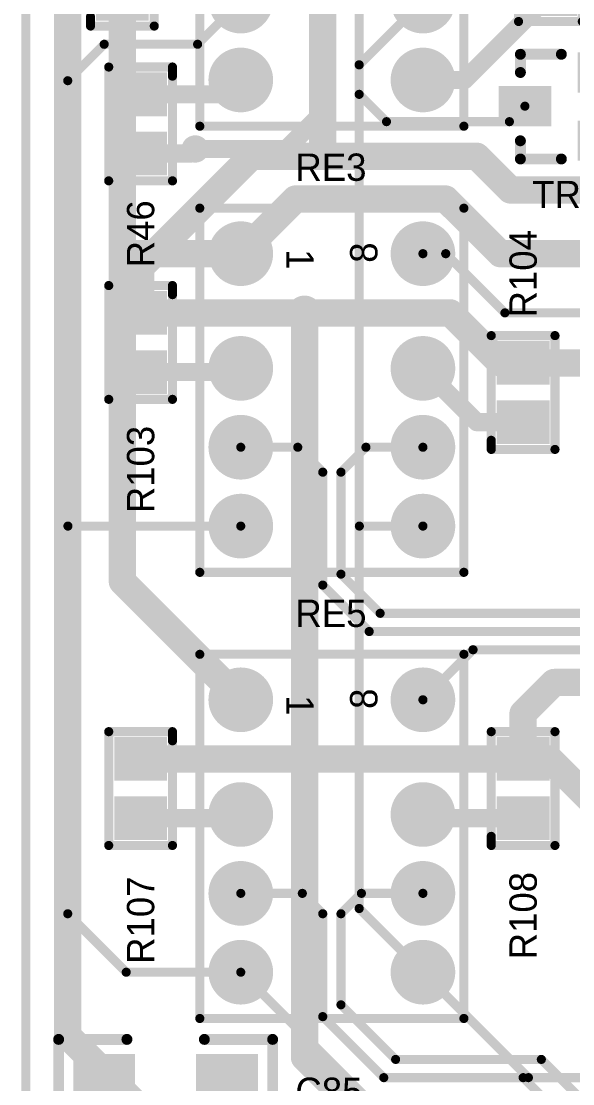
# Model space of a CAD drawing. Extents: x 1012 to 1122, y 1012 to 1122.
# Drawn here: x 1011.66 to 1027.04, y 1027.01 to 1056.65 of the extents above; entities that cross this region are included whole.
import ezdxf

# ---------------------------------------------------------------- set-up
doc = ezdxf.new("R2010")
doc.units = 0
doc.layers.get('0').update_dxf_attribs({"linetype": 'CONTINUOUS'})
for name, color, linetype in [('BOTTOMLAYER', 5, 'CONTINUOUS'), ('BOTTOMSOLDER', 6, 'CONTINUOUS'), ('KEEPOUTLAYER', 6, 'CONTINUOUS'), ('MECHANICAL1', 6, 'CONTINUOUS'), ('MULTILAYER', 9, 'CONTINUOUS'), ('TOPLAYER', 1, 'CONTINUOUS'), ('TOPOVERLAY', 2, 'CONTINUOUS'), ('TOPPASTE', 8, 'CONTINUOUS'), ('TOPSOLDER', 216, 'CONTINUOUS')]:
    doc.layers.add(name, color=color, linetype=linetype)

# ---------------------------------------------------------------- blocks, each defined once
blk = doc.blocks.new('CC0603_52')
at = {"layer": 'TOPLAYER'}
for points in [[(-0.508, -0.635), (0.508, -0.635), (-0.508, 0.635), (0.508, 0.635)], [(1.143, -0.635), (2.159, -0.635), (1.143, 0.635), (2.159, 0.635)]]:
    blk.add_solid(points, dxfattribs=at)
at = {"layer": 'TOPOVERLAY', "const_width": 0.254}
for points in [[(-0.762, -0.889), (-0.762, 0.889)], [(-0.508, 0.889), (-0.762, 0.889)], [(2.413, 0.889), (-0.508, 0.889)], [(2.413, -0.889), (2.413, 0.889)], [(2.413, -0.889), (-0.762, -0.889)]]:
    blk.add_lwpolyline(points, dxfattribs=at)
at = {"layer": 'TOPOVERLAY', "const_width": 0.127}
for points in [[(-0.8255, 0.889, 1), (-0.6985, 0.889, 1)], [(-0.8255, 0.889, 1), (-0.6985, 0.889, 1)], [(-0.5715, 0.889, 1), (-0.4445, 0.889, 1)], [(-0.5715, 0.889, 1), (-0.4445, 0.889, 1)], [(2.3495, 0.889, 1), (2.4765, 0.889, 1)], [(2.3495, 0.889, 1), (2.4765, 0.889, 1)], [(-0.8255, -0.889, 1), (-0.6985, -0.889, 1)], [(-0.8255, -0.889, 1), (-0.6985, -0.889, 1)], [(2.3495, -0.889, 1), (2.4765, -0.889, 1)], [(2.3495, -0.889, 1), (2.4765, -0.889, 1)]]:
    blk.add_lwpolyline(points, format="xyb", close=True, dxfattribs=at)
at = {"layer": 'TOPPASTE'}
for points in [[(-0.508, -0.635), (0.508, -0.635), (-0.508, 0.635), (0.508, 0.635)], [(1.143, -0.635), (2.159, -0.635), (1.143, 0.635), (2.159, 0.635)]]:
    blk.add_solid(points, dxfattribs=at)
at = {"layer": 'TOPSOLDER'}
for points in [[(-0.6096, -0.7366), (0.6096, -0.7366), (-0.6096, 0.7366), (0.6096, 0.7366)], [(1.0414, -0.7366), (2.2606, -0.7366), (1.0414, 0.7366), (2.2606, 0.7366)]]:
    blk.add_solid(points, dxfattribs=at)
blk = doc.blocks.new('CC0603_151')
at = {"layer": 'TOPLAYER'}
for points in [[(-0.508, -0.635), (0.508, -0.635), (-0.508, 0.635), (0.508, 0.635)], [(1.143, -0.635), (2.159, -0.635), (1.143, 0.635), (2.159, 0.635)]]:
    blk.add_solid(points, dxfattribs=at)
at = {"layer": 'TOPOVERLAY', "const_width": 0.254}
for points in [[(-0.762, 0.889), (-0.762, -0.889)], [(-0.762, 0.889), (-0.508, 0.889)], [(-0.508, 0.889), (2.413, 0.889)], [(2.413, 0.889), (2.413, -0.889)], [(-0.762, -0.889), (2.413, -0.889)]]:
    blk.add_lwpolyline(points, dxfattribs=at)
at = {"layer": 'TOPOVERLAY', "const_width": 0.127}
for points in [[(-0.8255, 0.889, 1), (-0.6985, 0.889, 1)], [(-0.8255, 0.889, 1), (-0.6985, 0.889, 1)], [(-0.5715, 0.889, 1), (-0.4445, 0.889, 1)], [(-0.5715, 0.889, 1), (-0.4445, 0.889, 1)], [(2.3495, 0.889, 1), (2.4765, 0.889, 1)], [(2.3495, 0.889, 1), (2.4765, 0.889, 1)], [(-0.8255, -0.889, 1), (-0.6985, -0.889, 1)], [(-0.8255, -0.889, 1), (-0.6985, -0.889, 1)], [(2.3495, -0.889, 1), (2.4765, -0.889, 1)], [(2.3495, -0.889, 1), (2.4765, -0.889, 1)]]:
    blk.add_lwpolyline(points, format="xyb", close=True, dxfattribs=at)
at = {"layer": 'TOPPASTE'}
for points in [[(-0.508, -0.635), (0.508, -0.635), (-0.508, 0.635), (0.508, 0.635)], [(1.143, -0.635), (2.159, -0.635), (1.143, 0.635), (2.159, 0.635)]]:
    blk.add_solid(points, dxfattribs=at)
at = {"layer": 'TOPSOLDER'}
for points in [[(-0.6096, -0.7366), (0.6096, -0.7366), (-0.6096, 0.7366), (0.6096, 0.7366)], [(1.0414, -0.7366), (2.2606, -0.7366), (1.0414, 0.7366), (2.2606, 0.7366)]]:
    blk.add_solid(points, dxfattribs=at)
blk = doc.blocks.new('CC0603_172')
at = {"layer": 'TOPLAYER'}
for points in [[(-0.508, -0.635), (0.508, -0.635), (-0.508, 0.635), (0.508, 0.635)], [(1.143, -0.635), (2.159, -0.635), (1.143, 0.635), (2.159, 0.635)]]:
    blk.add_solid(points, dxfattribs=at)
at = {"layer": 'TOPOVERLAY', "const_width": 0.254}
for points in [[(-0.762, -0.889), (-0.762, 0.889)], [(-0.508, 0.889), (-0.762, 0.889)], [(2.413, 0.889), (-0.508, 0.889)], [(2.413, -0.889), (2.413, 0.889)], [(2.413, -0.889), (-0.762, -0.889)]]:
    blk.add_lwpolyline(points, dxfattribs=at)
at = {"layer": 'TOPOVERLAY', "const_width": 0.127}
for points in [[(-0.8255, 0.889, 1), (-0.6985, 0.889, 1)], [(-0.8255, 0.889, 1), (-0.6985, 0.889, 1)], [(-0.5715, 0.889, 1), (-0.4445, 0.889, 1)], [(-0.5715, 0.889, 1), (-0.4445, 0.889, 1)], [(2.3495, 0.889, 1), (2.4765, 0.889, 1)], [(2.3495, 0.889, 1), (2.4765, 0.889, 1)], [(-0.8255, -0.889, 1), (-0.6985, -0.889, 1)], [(-0.8255, -0.889, 1), (-0.6985, -0.889, 1)], [(2.3495, -0.889, 1), (2.4765, -0.889, 1)], [(2.3495, -0.889, 1), (2.4765, -0.889, 1)]]:
    blk.add_lwpolyline(points, format="xyb", close=True, dxfattribs=at)
at = {"layer": 'TOPPASTE'}
for points in [[(-0.508, -0.635), (0.508, -0.635), (-0.508, 0.635), (0.508, 0.635)], [(1.143, -0.635), (2.159, -0.635), (1.143, 0.635), (2.159, 0.635)]]:
    blk.add_solid(points, dxfattribs=at)
at = {"layer": 'TOPSOLDER'}
for points in [[(-0.6096, -0.7366), (0.6096, -0.7366), (-0.6096, 0.7366), (0.6096, 0.7366)], [(1.0414, -0.7366), (2.2606, -0.7366), (1.0414, 0.7366), (2.2606, 0.7366)]]:
    blk.add_solid(points, dxfattribs=at)
blk = doc.blocks.new('G6K_219')
at = {"layer": 'BOTTOMLAYER', "const_width": 0.8}
for points in [[(-0.4, 5.08, 1), (0.4, 5.08, 1)], [(2.8, 5.08, 1), (3.6, 5.08, 1)], [(5, 5.08, 1), (5.8, 5.08, 1)], [(7.2, 5.08, 1), (8, 5.08, 1)], [(-0.4, 0, 1), (0.4, 0, 1)], [(2.8, 0, 1), (3.6, 0, 1)], [(5, 0, 1), (5.8, 0, 1)], [(7.2, 0, 1), (8, 0, 1)]]:
    blk.add_lwpolyline(points, format="xyb", close=True, dxfattribs=at)
at = {"layer": 'BOTTOMSOLDER', "const_width": 0.902}
for points in [[(-0.451, 5.08, 1), (0.451, 5.08, 1)], [(2.749, 5.08, 1), (3.651, 5.08, 1)], [(4.949, 5.08, 1), (5.851, 5.08, 1)], [(7.149, 5.08, 1), (8.051, 5.08, 1)], [(-0.451, 0, 1), (0.451, 0, 1)], [(2.749, 0, 1), (3.651, 0, 1)], [(4.949, 0, 1), (5.851, 0, 1)], [(7.149, 0, 1), (8.051, 0, 1)]]:
    blk.add_lwpolyline(points, format="xyb", close=True, dxfattribs=at)
at = {"layer": 'MULTILAYER', "const_width": 0.8}
for points in [[(-0.4, 5.08, 1), (0.4, 5.08, 1)], [(2.8, 5.08, 1), (3.6, 5.08, 1)], [(5, 5.08, 1), (5.8, 5.08, 1)], [(7.2, 5.08, 1), (8, 5.08, 1)], [(-0.4, 0, 1), (0.4, 0, 1)], [(2.8, 0, 1), (3.6, 0, 1)], [(5, 0, 1), (5.8, 0, 1)], [(7.2, 0, 1), (8, 0, 1)]]:
    blk.add_lwpolyline(points, format="xyb", close=True, dxfattribs=at)
at = {"layer": 'TOPLAYER', "const_width": 0.8}
for points in [[(-0.4, 5.08, 1), (0.4, 5.08, 1)], [(2.8, 5.08, 1), (3.6, 5.08, 1)], [(5, 5.08, 1), (5.8, 5.08, 1)], [(7.2, 5.08, 1), (8, 5.08, 1)], [(-0.4, 0, 1), (0.4, 0, 1)], [(2.8, 0, 1), (3.6, 0, 1)], [(5, 0, 1), (5.8, 0, 1)], [(7.2, 0, 1), (8, 0, 1)]]:
    blk.add_lwpolyline(points, format="xyb", close=True, dxfattribs=at)
at = {"layer": 'TOPOVERLAY', "const_width": 0.254}
for points in [[(-1.27, -1.143), (-1.27, 6.223)], [(8.89, 6.223), (-1.27, 6.223)], [(8.89, -1.143), (8.89, 6.223)], [(8.89, -1.143), (-1.27, -1.143)]]:
    blk.add_lwpolyline(points, dxfattribs=at)
at = {"layer": 'TOPOVERLAY', "const_width": 0.127}
for points in [[(-1.333, 6.223, 1), (-1.206, 6.223, 1)], [(-1.333, 6.223, 1), (-1.206, 6.223, 1)], [(8.826, 6.223, 1), (8.954, 6.223, 1)], [(8.826, 6.223, 1), (8.954, 6.223, 1)], [(-1.333, -1.143, 1), (-1.206, -1.143, 1)], [(-1.333, -1.143, 1), (-1.206, -1.143, 1)], [(8.826, -1.143, 1), (8.954, -1.143, 1)], [(8.826, -1.143, 1), (8.954, -1.143, 1)]]:
    blk.add_lwpolyline(points, format="xyb", close=True, dxfattribs=at)
at = {"layer": 'TOPSOLDER', "const_width": 0.902}
for points in [[(-0.451, 5.08, 1), (0.451, 5.08, 1)], [(2.749, 5.08, 1), (3.651, 5.08, 1)], [(4.949, 5.08, 1), (5.851, 5.08, 1)], [(7.149, 5.08, 1), (8.051, 5.08, 1)], [(-0.451, 0, 1), (0.451, 0, 1)], [(2.749, 0, 1), (3.651, 0, 1)], [(4.949, 0, 1), (5.851, 0, 1)], [(7.149, 0, 1), (8.051, 0, 1)]]:
    blk.add_lwpolyline(points, format="xyb", close=True, dxfattribs=at)
at = {"layer": 'TOPOVERLAY'}
blk.add_text('8', height=0.762, rotation=-180, dxfattribs=at).set_placement((0.254, 3.81))
blk.add_text('1', height=0.762, dxfattribs=at).set_placement((-0.127, 1.27))
blk = doc.blocks.new('G6K_221')
at = {"layer": 'BOTTOMLAYER', "const_width": 0.8}
for points in [[(-0.4, 5.08, 1), (0.4, 5.08, 1)], [(2.8, 5.08, 1), (3.6, 5.08, 1)], [(5, 5.08, 1), (5.8, 5.08, 1)], [(7.2, 5.08, 1), (8, 5.08, 1)], [(-0.4, 0, 1), (0.4, 0, 1)], [(2.8, 0, 1), (3.6, 0, 1)], [(5, 0, 1), (5.8, 0, 1)], [(7.2, 0, 1), (8, 0, 1)]]:
    blk.add_lwpolyline(points, format="xyb", close=True, dxfattribs=at)
at = {"layer": 'BOTTOMSOLDER', "const_width": 0.902}
for points in [[(-0.451, 5.08, 1), (0.451, 5.08, 1)], [(2.749, 5.08, 1), (3.651, 5.08, 1)], [(4.949, 5.08, 1), (5.851, 5.08, 1)], [(7.149, 5.08, 1), (8.051, 5.08, 1)], [(-0.451, 0, 1), (0.451, 0, 1)], [(2.749, 0, 1), (3.651, 0, 1)], [(4.949, 0, 1), (5.851, 0, 1)], [(7.149, 0, 1), (8.051, 0, 1)]]:
    blk.add_lwpolyline(points, format="xyb", close=True, dxfattribs=at)
at = {"layer": 'MULTILAYER', "const_width": 0.8}
for points in [[(-0.4, 5.08, 1), (0.4, 5.08, 1)], [(2.8, 5.08, 1), (3.6, 5.08, 1)], [(5, 5.08, 1), (5.8, 5.08, 1)], [(7.2, 5.08, 1), (8, 5.08, 1)], [(-0.4, 0, 1), (0.4, 0, 1)], [(2.8, 0, 1), (3.6, 0, 1)], [(5, 0, 1), (5.8, 0, 1)], [(7.2, 0, 1), (8, 0, 1)]]:
    blk.add_lwpolyline(points, format="xyb", close=True, dxfattribs=at)
at = {"layer": 'TOPLAYER', "const_width": 0.8}
for points in [[(-0.4, 5.08, 1), (0.4, 5.08, 1)], [(2.8, 5.08, 1), (3.6, 5.08, 1)], [(5, 5.08, 1), (5.8, 5.08, 1)], [(7.2, 5.08, 1), (8, 5.08, 1)], [(-0.4, 0, 1), (0.4, 0, 1)], [(2.8, 0, 1), (3.6, 0, 1)], [(5, 0, 1), (5.8, 0, 1)], [(7.2, 0, 1), (8, 0, 1)]]:
    blk.add_lwpolyline(points, format="xyb", close=True, dxfattribs=at)
at = {"layer": 'TOPOVERLAY', "const_width": 0.254}
for points in [[(-1.27, -1.143), (-1.27, 6.223)], [(8.89, 6.223), (-1.27, 6.223)], [(8.89, -1.143), (8.89, 6.223)], [(8.89, -1.143), (-1.27, -1.143)]]:
    blk.add_lwpolyline(points, dxfattribs=at)
at = {"layer": 'TOPOVERLAY', "const_width": 0.127}
for points in [[(-1.333, 6.223, 1), (-1.206, 6.223, 1)], [(-1.333, 6.223, 1), (-1.206, 6.223, 1)], [(8.826, 6.223, 1), (8.954, 6.223, 1)], [(8.826, 6.223, 1), (8.954, 6.223, 1)], [(-1.333, -1.143, 1), (-1.206, -1.143, 1)], [(-1.333, -1.143, 1), (-1.206, -1.143, 1)], [(8.826, -1.143, 1), (8.954, -1.143, 1)], [(8.826, -1.143, 1), (8.954, -1.143, 1)]]:
    blk.add_lwpolyline(points, format="xyb", close=True, dxfattribs=at)
at = {"layer": 'TOPSOLDER', "const_width": 0.902}
for points in [[(-0.451, 5.08, 1), (0.451, 5.08, 1)], [(2.749, 5.08, 1), (3.651, 5.08, 1)], [(4.949, 5.08, 1), (5.851, 5.08, 1)], [(7.149, 5.08, 1), (8.051, 5.08, 1)], [(-0.451, 0, 1), (0.451, 0, 1)], [(2.749, 0, 1), (3.651, 0, 1)], [(4.949, 0, 1), (5.851, 0, 1)], [(7.149, 0, 1), (8.051, 0, 1)]]:
    blk.add_lwpolyline(points, format="xyb", close=True, dxfattribs=at)
at = {"layer": 'TOPOVERLAY'}
blk.add_text('8', height=0.762, rotation=-180, dxfattribs=at).set_placement((0.254, 3.81))
blk.add_text('1', height=0.762, dxfattribs=at).set_placement((-0.127, 1.27))
blk = doc.blocks.new('G6K_223')
at = {"layer": 'BOTTOMLAYER', "const_width": 0.8}
for points in [[(-0.4, 5.08, 1), (0.4, 5.08, 1)], [(2.8, 5.08, 1), (3.6, 5.08, 1)], [(5, 5.08, 1), (5.8, 5.08, 1)], [(7.2, 5.08, 1), (8, 5.08, 1)], [(-0.4, 0, 1), (0.4, 0, 1)], [(2.8, 0, 1), (3.6, 0, 1)], [(5, 0, 1), (5.8, 0, 1)], [(7.2, 0, 1), (8, 0, 1)]]:
    blk.add_lwpolyline(points, format="xyb", close=True, dxfattribs=at)
at = {"layer": 'BOTTOMSOLDER', "const_width": 0.902}
for points in [[(-0.451, 5.08, 1), (0.451, 5.08, 1)], [(2.749, 5.08, 1), (3.651, 5.08, 1)], [(4.949, 5.08, 1), (5.851, 5.08, 1)], [(7.149, 5.08, 1), (8.051, 5.08, 1)], [(-0.451, 0, 1), (0.451, 0, 1)], [(2.749, 0, 1), (3.651, 0, 1)], [(4.949, 0, 1), (5.851, 0, 1)], [(7.149, 0, 1), (8.051, 0, 1)]]:
    blk.add_lwpolyline(points, format="xyb", close=True, dxfattribs=at)
at = {"layer": 'MULTILAYER', "const_width": 0.8}
for points in [[(-0.4, 5.08, 1), (0.4, 5.08, 1)], [(2.8, 5.08, 1), (3.6, 5.08, 1)], [(5, 5.08, 1), (5.8, 5.08, 1)], [(7.2, 5.08, 1), (8, 5.08, 1)], [(-0.4, 0, 1), (0.4, 0, 1)], [(2.8, 0, 1), (3.6, 0, 1)], [(5, 0, 1), (5.8, 0, 1)], [(7.2, 0, 1), (8, 0, 1)]]:
    blk.add_lwpolyline(points, format="xyb", close=True, dxfattribs=at)
at = {"layer": 'TOPLAYER', "const_width": 0.8}
for points in [[(-0.4, 5.08, 1), (0.4, 5.08, 1)], [(2.8, 5.08, 1), (3.6, 5.08, 1)], [(5, 5.08, 1), (5.8, 5.08, 1)], [(7.2, 5.08, 1), (8, 5.08, 1)], [(-0.4, 0, 1), (0.4, 0, 1)], [(2.8, 0, 1), (3.6, 0, 1)], [(5, 0, 1), (5.8, 0, 1)], [(7.2, 0, 1), (8, 0, 1)]]:
    blk.add_lwpolyline(points, format="xyb", close=True, dxfattribs=at)
at = {"layer": 'TOPOVERLAY', "const_width": 0.254}
for points in [[(-1.27, -1.143), (-1.27, 6.223)], [(8.89, 6.223), (-1.27, 6.223)], [(8.89, -1.143), (8.89, 6.223)], [(8.89, -1.143), (-1.27, -1.143)]]:
    blk.add_lwpolyline(points, dxfattribs=at)
at = {"layer": 'TOPOVERLAY', "const_width": 0.127}
for points in [[(-1.333, 6.223, 1), (-1.206, 6.223, 1)], [(-1.333, 6.223, 1), (-1.206, 6.223, 1)], [(8.826, 6.223, 1), (8.954, 6.223, 1)], [(8.826, 6.223, 1), (8.954, 6.223, 1)], [(-1.333, -1.143, 1), (-1.206, -1.143, 1)], [(-1.333, -1.143, 1), (-1.206, -1.143, 1)], [(8.826, -1.143, 1), (8.954, -1.143, 1)], [(8.826, -1.143, 1), (8.954, -1.143, 1)]]:
    blk.add_lwpolyline(points, format="xyb", close=True, dxfattribs=at)
at = {"layer": 'TOPSOLDER', "const_width": 0.902}
for points in [[(-0.451, 5.08, 1), (0.451, 5.08, 1)], [(2.749, 5.08, 1), (3.651, 5.08, 1)], [(4.949, 5.08, 1), (5.851, 5.08, 1)], [(7.149, 5.08, 1), (8.051, 5.08, 1)], [(-0.451, 0, 1), (0.451, 0, 1)], [(2.749, 0, 1), (3.651, 0, 1)], [(4.949, 0, 1), (5.851, 0, 1)], [(7.149, 0, 1), (8.051, 0, 1)]]:
    blk.add_lwpolyline(points, format="xyb", close=True, dxfattribs=at)
at = {"layer": 'TOPOVERLAY'}
blk.add_text('8', height=0.762, rotation=-180, dxfattribs=at).set_placement((0.254, 3.81))
blk.add_text('1', height=0.762, dxfattribs=at).set_placement((-0.127, 1.27))
blk = doc.blocks.new('SOT_23W_258')
at = {"layer": 'TOPLAYER'}
for points in [[(0.508, 1.397), (1.422, 1.397), (0.508, 2.667), (1.422, 2.667)], [(-0.457, -0.457), (0.457, -0.457), (-0.457, 0.457), (0.457, 0.457)], [(1.448, -0.457), (2.362, -0.457), (1.448, 0.457), (2.362, 0.457)]]:
    blk.add_solid(points, dxfattribs=at)
at = {"layer": 'TOPOVERLAY', "const_width": 0.305}
for points in [[(-0.508, 2.159), (-0.508, 1.016)], [(-0.508, 2.159), (0, 2.159)], [(1.905, 2.159), (2.413, 2.159)], [(2.413, 2.159), (2.413, 1.016)], [(0.889, -0.127), (1.016, -0.127)]]:
    blk.add_lwpolyline(points, dxfattribs=at)
at = {"layer": 'TOPOVERLAY', "const_width": 0.152}
for points in [[(-0.585, 2.159, 1), (-0.432, 2.159, 1)], [(-0.585, 2.159, 1), (-0.432, 2.159, 1)], [(-0.077, 2.159, 1), (0.076, 2.159, 1)], [(1.828, 2.159, 1), (1.981, 2.159, 1)], [(2.336, 2.159, 1), (2.489, 2.159, 1)], [(2.336, 2.159, 1), (2.489, 2.159, 1)], [(-0.585, 1.016, 1), (-0.432, 1.016, 1)], [(2.336, 1.016, 1), (2.489, 1.016, 1)], [(0.812, -0.127, 1), (0.965, -0.127, 1)], [(0.939, -0.127, 1), (1.092, -0.127, 1)]]:
    blk.add_lwpolyline(points, format="xyb", close=True, dxfattribs=at)
at = {"layer": 'TOPPASTE'}
for points in [[(0.508, 1.397), (1.422, 1.397), (0.508, 2.667), (1.422, 2.667)], [(-0.457, -0.457), (0.457, -0.457), (-0.457, 0.457), (0.457, 0.457)], [(1.448, -0.457), (2.362, -0.457), (1.448, 0.457), (2.362, 0.457)]]:
    blk.add_solid(points, dxfattribs=at)
at = {"layer": 'TOPSOLDER'}
for points in [[(0.406, 1.295), (1.524, 1.295), (0.406, 2.769), (1.524, 2.769)], [(-0.559, -0.559), (0.559, -0.559), (-0.559, 0.559), (0.559, 0.559)], [(1.346, -0.559), (2.464, -0.559), (1.346, 0.559), (2.464, 0.559)]]:
    blk.add_solid(points, dxfattribs=at)
blk = doc.blocks.new('CC1206_268')
at = {"layer": 'TOPLAYER'}
for points in [[(-0.762, -0.762), (0.762, -0.762), (-0.762, 0.762), (0.762, 0.762)], [(2.667, -0.762), (4.191, -0.762), (2.667, 0.762), (4.191, 0.762)]]:
    blk.add_solid(points, dxfattribs=at)
at = {"layer": 'TOPOVERLAY', "const_width": 0.3048}
for points in [[(-1.27, 1.27), (0.635, 1.27)], [(-1.27, -1.27), (-1.27, 1.27)], [(2.794, 1.27), (4.699, 1.27)], [(4.699, -1.27), (4.699, 1.27)], [(-1.27, -1.27), (0.635, -1.27)], [(2.794, -1.27), (4.699, -1.27)]]:
    blk.add_lwpolyline(points, dxfattribs=at)
at = {"layer": 'TOPOVERLAY', "const_width": 0.1524}
for points in [[(-1.3462, 1.27, 1), (-1.1938, 1.27, 1)], [(-1.3462, 1.27, 1), (-1.1938, 1.27, 1)], [(0.5588, 1.27, 1), (0.7112, 1.27, 1)], [(2.7178, 1.27, 1), (2.8702, 1.27, 1)], [(4.6228, 1.27, 1), (4.7752, 1.27, 1)], [(4.6228, 1.27, 1), (4.7752, 1.27, 1)], [(-1.3462, -1.27, 1), (-1.1938, -1.27, 1)], [(-1.3462, -1.27, 1), (-1.1938, -1.27, 1)], [(0.5588, -1.27, 1), (0.7112, -1.27, 1)], [(2.7178, -1.27, 1), (2.8702, -1.27, 1)], [(4.6228, -1.27, 1), (4.7752, -1.27, 1)], [(4.6228, -1.27, 1), (4.7752, -1.27, 1)]]:
    blk.add_lwpolyline(points, format="xyb", close=True, dxfattribs=at)
at = {"layer": 'TOPPASTE'}
for points in [[(-0.762, -0.762), (0.762, -0.762), (-0.762, 0.762), (0.762, 0.762)], [(2.667, -0.762), (4.191, -0.762), (2.667, 0.762), (4.191, 0.762)]]:
    blk.add_solid(points, dxfattribs=at)
at = {"layer": 'TOPSOLDER'}
for points in [[(-0.8636, -0.8636), (0.8636, -0.8636), (-0.8636, 0.8636), (0.8636, 0.8636)], [(2.5654, -0.8636), (4.2926, -0.8636), (2.5654, 0.8636), (4.2926, 0.8636)]]:
    blk.add_solid(points, dxfattribs=at)
blk = doc.blocks.new('CC0603_280')
at = {"layer": 'TOPLAYER'}
for points in [[(-0.508, -0.635), (0.508, -0.635), (-0.508, 0.635), (0.508, 0.635)], [(1.143, -0.635), (2.159, -0.635), (1.143, 0.635), (2.159, 0.635)]]:
    blk.add_solid(points, dxfattribs=at)
at = {"layer": 'TOPOVERLAY', "const_width": 0.254}
for points in [[(-0.508, 0.889), (-0.762, 0.889)], [(-0.762, -0.889), (-0.762, 0.889)], [(2.413, 0.889), (-0.508, 0.889)], [(2.413, -0.889), (2.413, 0.889)], [(2.413, -0.889), (-0.762, -0.889)]]:
    blk.add_lwpolyline(points, dxfattribs=at)
at = {"layer": 'TOPOVERLAY', "const_width": 0.127}
for points in [[(-0.8255, 0.889, 1), (-0.6985, 0.889, 1)], [(-0.8255, 0.889, 1), (-0.6985, 0.889, 1)], [(-0.5715, 0.889, 1), (-0.4445, 0.889, 1)], [(-0.5715, 0.889, 1), (-0.4445, 0.889, 1)], [(2.3495, 0.889, 1), (2.4765, 0.889, 1)], [(2.3495, 0.889, 1), (2.4765, 0.889, 1)], [(-0.8255, -0.889, 1), (-0.6985, -0.889, 1)], [(-0.8255, -0.889, 1), (-0.6985, -0.889, 1)], [(2.3495, -0.889, 1), (2.4765, -0.889, 1)], [(2.3495, -0.889, 1), (2.4765, -0.889, 1)]]:
    blk.add_lwpolyline(points, format="xyb", close=True, dxfattribs=at)
at = {"layer": 'TOPPASTE'}
for points in [[(-0.508, -0.635), (0.508, -0.635), (-0.508, 0.635), (0.508, 0.635)], [(1.143, -0.635), (2.159, -0.635), (1.143, 0.635), (2.159, 0.635)]]:
    blk.add_solid(points, dxfattribs=at)
at = {"layer": 'TOPSOLDER'}
for points in [[(-0.6096, -0.7366), (0.6096, -0.7366), (-0.6096, 0.7366), (0.6096, 0.7366)], [(1.0414, -0.7366), (2.2606, -0.7366), (1.0414, 0.7366), (2.2606, 0.7366)]]:
    blk.add_solid(points, dxfattribs=at)
blk = doc.blocks.new('CC0603_281')
at = {"layer": 'TOPLAYER'}
for points in [[(-0.508, -0.635), (0.508, -0.635), (-0.508, 0.635), (0.508, 0.635)], [(1.143, -0.635), (2.159, -0.635), (1.143, 0.635), (2.159, 0.635)]]:
    blk.add_solid(points, dxfattribs=at)
at = {"layer": 'TOPOVERLAY', "const_width": 0.254}
for points in [[(-0.762, 0.889), (-0.508, 0.889)], [(-0.762, 0.889), (-0.762, -0.889)], [(-0.508, 0.889), (2.413, 0.889)], [(2.413, 0.889), (2.413, -0.889)], [(-0.762, -0.889), (2.413, -0.889)]]:
    blk.add_lwpolyline(points, dxfattribs=at)
at = {"layer": 'TOPOVERLAY', "const_width": 0.127}
for points in [[(-0.8255, 0.889, 1), (-0.6985, 0.889, 1)], [(-0.8255, 0.889, 1), (-0.6985, 0.889, 1)], [(-0.5715, 0.889, 1), (-0.4445, 0.889, 1)], [(-0.5715, 0.889, 1), (-0.4445, 0.889, 1)], [(2.3495, 0.889, 1), (2.4765, 0.889, 1)], [(2.3495, 0.889, 1), (2.4765, 0.889, 1)], [(-0.8255, -0.889, 1), (-0.6985, -0.889, 1)], [(-0.8255, -0.889, 1), (-0.6985, -0.889, 1)], [(2.3495, -0.889, 1), (2.4765, -0.889, 1)], [(2.3495, -0.889, 1), (2.4765, -0.889, 1)]]:
    blk.add_lwpolyline(points, format="xyb", close=True, dxfattribs=at)
at = {"layer": 'TOPPASTE'}
for points in [[(-0.508, -0.635), (0.508, -0.635), (-0.508, 0.635), (0.508, 0.635)], [(1.143, -0.635), (2.159, -0.635), (1.143, 0.635), (2.159, 0.635)]]:
    blk.add_solid(points, dxfattribs=at)
at = {"layer": 'TOPSOLDER'}
for points in [[(-0.6096, -0.7366), (0.6096, -0.7366), (-0.6096, 0.7366), (0.6096, 0.7366)], [(1.0414, -0.7366), (2.2606, -0.7366), (1.0414, 0.7366), (2.2606, 0.7366)]]:
    blk.add_solid(points, dxfattribs=at)
blk = doc.blocks.new('CC0603_284')
at = {"layer": 'TOPLAYER'}
for points in [[(-0.508, -0.635), (0.508, -0.635), (-0.508, 0.635), (0.508, 0.635)], [(1.143, -0.635), (2.159, -0.635), (1.143, 0.635), (2.159, 0.635)]]:
    blk.add_solid(points, dxfattribs=at)
at = {"layer": 'TOPOVERLAY', "const_width": 0.254}
for points in [[(-0.762, -0.889), (-0.762, 0.889)], [(-0.508, 0.889), (-0.762, 0.889)], [(2.413, 0.889), (-0.508, 0.889)], [(2.413, -0.889), (2.413, 0.889)], [(2.413, -0.889), (-0.762, -0.889)]]:
    blk.add_lwpolyline(points, dxfattribs=at)
at = {"layer": 'TOPOVERLAY', "const_width": 0.127}
for points in [[(-0.8255, 0.889, 1), (-0.6985, 0.889, 1)], [(-0.8255, 0.889, 1), (-0.6985, 0.889, 1)], [(-0.5715, 0.889, 1), (-0.4445, 0.889, 1)], [(-0.5715, 0.889, 1), (-0.4445, 0.889, 1)], [(2.3495, 0.889, 1), (2.4765, 0.889, 1)], [(2.3495, 0.889, 1), (2.4765, 0.889, 1)], [(-0.8255, -0.889, 1), (-0.6985, -0.889, 1)], [(-0.8255, -0.889, 1), (-0.6985, -0.889, 1)], [(2.3495, -0.889, 1), (2.4765, -0.889, 1)], [(2.3495, -0.889, 1), (2.4765, -0.889, 1)]]:
    blk.add_lwpolyline(points, format="xyb", close=True, dxfattribs=at)
at = {"layer": 'TOPPASTE'}
for points in [[(-0.508, -0.635), (0.508, -0.635), (-0.508, 0.635), (0.508, 0.635)], [(1.143, -0.635), (2.159, -0.635), (1.143, 0.635), (2.159, 0.635)]]:
    blk.add_solid(points, dxfattribs=at)
at = {"layer": 'TOPSOLDER'}
for points in [[(-0.6096, -0.7366), (0.6096, -0.7366), (-0.6096, 0.7366), (0.6096, 0.7366)], [(1.0414, -0.7366), (2.2606, -0.7366), (1.0414, 0.7366), (2.2606, 0.7366)]]:
    blk.add_solid(points, dxfattribs=at)
blk = doc.blocks.new('CC0603_285')
at = {"layer": 'TOPLAYER'}
for points in [[(-0.508, -0.635), (0.508, -0.635), (-0.508, 0.635), (0.508, 0.635)], [(1.143, -0.635), (2.159, -0.635), (1.143, 0.635), (2.159, 0.635)]]:
    blk.add_solid(points, dxfattribs=at)
at = {"layer": 'TOPOVERLAY', "const_width": 0.254}
for points in [[(-0.762, 0.889), (-0.508, 0.889)], [(-0.762, 0.889), (-0.762, -0.889)], [(-0.508, 0.889), (2.413, 0.889)], [(2.413, 0.889), (2.413, -0.889)], [(-0.762, -0.889), (2.413, -0.889)]]:
    blk.add_lwpolyline(points, dxfattribs=at)
at = {"layer": 'TOPOVERLAY', "const_width": 0.127}
for points in [[(-0.8255, 0.889, 1), (-0.6985, 0.889, 1)], [(-0.8255, 0.889, 1), (-0.6985, 0.889, 1)], [(-0.5715, 0.889, 1), (-0.4445, 0.889, 1)], [(-0.5715, 0.889, 1), (-0.4445, 0.889, 1)], [(2.3495, 0.889, 1), (2.4765, 0.889, 1)], [(2.3495, 0.889, 1), (2.4765, 0.889, 1)], [(-0.8255, -0.889, 1), (-0.6985, -0.889, 1)], [(-0.8255, -0.889, 1), (-0.6985, -0.889, 1)], [(2.3495, -0.889, 1), (2.4765, -0.889, 1)], [(2.3495, -0.889, 1), (2.4765, -0.889, 1)]]:
    blk.add_lwpolyline(points, format="xyb", close=True, dxfattribs=at)
at = {"layer": 'TOPPASTE'}
for points in [[(-0.508, -0.635), (0.508, -0.635), (-0.508, 0.635), (0.508, 0.635)], [(1.143, -0.635), (2.159, -0.635), (1.143, 0.635), (2.159, 0.635)]]:
    blk.add_solid(points, dxfattribs=at)
at = {"layer": 'TOPSOLDER'}
for points in [[(-0.6096, -0.7366), (0.6096, -0.7366), (-0.6096, 0.7366), (0.6096, 0.7366)], [(1.0414, -0.7366), (2.2606, -0.7366), (1.0414, 0.7366), (2.2606, 0.7366)]]:
    blk.add_solid(points, dxfattribs=at)

msp = doc.modelspace()

# ---------------------------------------------------------------- linework, layer by layer
at = {"layer": 'BOTTOMLAYER'}
for points, const_width in [([(1012.952, 1028.344), (1012.952, 1093.953)], 0.762), ([(1020.064, 1054.1), (1020.064, 1060.044)], 0.508), ([(1014.476, 1041.019), (1014.476, 1059.307)], 0.762), ([(1021.08, 1055.431), (1022.858, 1057.209)], 0.254), ([(1021.08, 1031.895), (1021.08, 1055.431)], 0.254), ([(1019.048, 1053.084), (1020.064, 1054.1)], 0.508), ([(1016.508, 1053.084), (1019.048, 1053.084)], 0.508), ([(1014.476, 1050.163), (1017.778, 1050.163)], 0.762), ([(1019.556, 1027.74), (1019.556, 1048.512)], 0.762), ([(1021.085, 1042.563), (1022.858, 1042.563)], 0.254), ([(1014.476, 1041.019), (1017.778, 1037.717)], 0.762), ([(1021.08, 1031.895), (1025.799, 1027.176)], 0.254), ([(1012.952, 1028.344), (1025.398, 1015.898)], 0.762), ([(1019.556, 1027.74), (1031.398, 1015.898)], 0.762), ([(1025.799, 1027.176), (1051.052, 1027.176)], 0.254)]:
    msp.add_lwpolyline(points, dxfattribs=dict(at, const_width=const_width))
for points, const_width in [([(1021.016, 1055.431, 1), (1021.144, 1055.431, 1)], 0.127), ([(1021.016, 1055.431, 1), (1021.144, 1055.431, 1)], 0.127), ([(1019.937, 1054.1, 1), (1020.191, 1054.1, 1)], 0.254), ([(1019.937, 1054.1, 1), (1020.191, 1054.1, 1)], 0.254), ([(1016.368, 1053.084, 1), (1016.648, 1053.084, 1)], 0.279), ([(1016.381, 1053.084, 1), (1016.635, 1053.084, 1)], 0.254), ([(1018.921, 1053.084, 1), (1019.175, 1053.084, 1)], 0.254), ([(1018.921, 1053.084, 1), (1019.175, 1053.084, 1)], 0.254), ([(1014.285, 1050.163, 1), (1014.667, 1050.163, 1)], 0.381), ([(1017.587, 1050.163, 1), (1017.968, 1050.163, 1)], 0.381), ([(1019.365, 1048.512, 1), (1019.746, 1048.512, 1)], 0.381), ([(1019.365, 1048.512, 1), (1019.746, 1048.512, 1)], 0.381), ([(1021.022, 1042.563, 1), (1021.149, 1042.563, 1)], 0.127), ([(1022.794, 1042.563, 1), (1022.922, 1042.563, 1)], 0.127), ([(1014.285, 1041.019, 1), (1014.667, 1041.019, 1)], 0.381), ([(1014.285, 1041.019, 1), (1014.667, 1041.019, 1)], 0.381), ([(1017.587, 1037.717, 1), (1017.968, 1037.717, 1)], 0.381), ([(1019.365, 1036.066, 1), (1019.746, 1036.066, 1)], 0.381), ([(1021.016, 1031.895, 1), (1021.144, 1031.895, 1)], 0.127), ([(1021.016, 1031.895, 1), (1021.144, 1031.895, 1)], 0.127), ([(1012.761, 1028.344, 1), (1013.143, 1028.344, 1)], 0.381), ([(1012.761, 1028.344, 1), (1013.143, 1028.344, 1)], 0.381), ([(1019.365, 1027.74, 1), (1019.746, 1027.74, 1)], 0.381), ([(1019.365, 1027.74, 1), (1019.746, 1027.74, 1)], 0.381), ([(1025.736, 1027.176, 1), (1025.863, 1027.176, 1)], 0.127), ([(1025.736, 1027.176, 1), (1025.863, 1027.176, 1)], 0.127)]:
    msp.add_lwpolyline(points, format="xyb", close=True, dxfattribs=dict(at, const_width=const_width))
at = {"layer": 'BOTTOMSOLDER'}
for points, const_width in [([(1016.317, 1053.084, 1), (1016.698, 1053.084, 1)], 0.381), ([(1019.315, 1048.512, 1), (1019.797, 1048.512, 1)], 0.483), ([(1019.315, 1036.066, 1), (1019.797, 1036.066, 1)], 0.483)]:
    msp.add_lwpolyline(points, format="xyb", close=True, dxfattribs=dict(at, const_width=const_width))
at = {"layer": 'KEEPOUTLAYER', "const_width": 0.254}
msp.add_lwpolyline([(1011.782, 1014.795), (1011.782, 1118.795)], dxfattribs=at)
at = {"layer": 'MECHANICAL1', "const_width": 0.254}
msp.add_lwpolyline([(1011.782, 1014.795), (1011.782, 1118.795)], dxfattribs=at)
at = {"layer": 'MULTILAYER'}
for points, const_width in [([(1016.368, 1053.084, 1), (1016.648, 1053.084, 1)], 0.279), ([(1019.365, 1048.512, 1), (1019.746, 1048.512, 1)], 0.381), ([(1019.365, 1036.066, 1), (1019.746, 1036.066, 1)], 0.381)]:
    msp.add_lwpolyline(points, format="xyb", close=True, dxfattribs=dict(at, const_width=const_width))
at = {"layer": 'TOPLAYER'}
for points, const_width in [([(1021.08, 1054.608), (1021.08, 1064.666)], 0.254), ([(1020.064, 1052.881), (1020.064, 1062.228)], 0.762), ([(1024.021, 1055.009), (1026.414, 1057.402)], 0.508), ([(1016.574, 1056.005), (1017.778, 1057.209)], 0.254), ([(1012.952, 1054.989), (1013.968, 1056.005)], 0.254), ([(1013.968, 1056.005), (1016.574, 1056.005)], 0.254), ([(1017.377, 1054.608), (1017.778, 1055.009)], 0.508), ([(1022.858, 1055.009), (1024.021, 1055.009)], 0.508), ([(1012.952, 1031.748), (1012.952, 1054.989)], 0.254), ([(1014.984, 1054.608), (1017.377, 1054.608)], 0.508), ([(1021.08, 1054.608), (1021.842, 1053.846)], 0.254), ([(1025.271, 1053.846), (1025.703, 1054.278)], 0.254), ([(1021.842, 1053.846), (1025.271, 1053.846)], 0.254), ([(1014.984, 1049.782), (1018.083, 1052.881)], 0.762), ([(1014.984, 1052.957), (1016.381, 1052.957)], 0.508), ([(1016.381, 1052.957), (1016.508, 1053.084)], 0.508), ([(1018.083, 1052.881), (1024.357, 1052.881)], 0.762), ([(1024.357, 1052.881), (1025.296, 1051.941)], 0.762), ([(1025.296, 1051.941), (1034.161, 1051.941)], 0.762), ([(1017.778, 1050.163), (1019.302, 1051.687)], 0.762), ([(1019.302, 1051.687), (1023.493, 1051.687)], 0.762), ([(1023.493, 1051.687), (1025.017, 1050.163)], 0.762), ([(1025.017, 1050.163), (1030.986, 1050.163)], 0.762), ([(1022.858, 1050.163), (1023.493, 1050.163)], 0.254), ([(1023.493, 1050.163), (1025.144, 1048.512)], 0.254), ([(1014.984, 1048.512), (1014.984, 1049.782)], 0.762), ([(1014.984, 1048.512), (1023.62, 1048.512)], 0.762), ([(1023.62, 1048.512), (1025.017, 1047.115)], 0.762), ([(1025.144, 1048.512), (1034.415, 1048.512)], 0.254), ([(1025.017, 1047.115), (1028.192, 1047.115)], 0.762), ([(1014.984, 1046.861), (1017.676, 1046.861)], 0.508), ([(1017.676, 1046.861), (1017.778, 1046.963)], 0.508), ([(1022.858, 1046.963), (1024.357, 1045.464)], 0.508), ([(1024.357, 1045.464), (1025.652, 1045.464)], 0.508), ([(1017.778, 1044.763), (1019.368, 1044.763)], 0.254), ([(1019.368, 1044.763), (1020.064, 1044.067)], 0.254), ([(1020.572, 1044.067), (1021.268, 1044.763)], 0.254), ([(1021.268, 1044.763), (1022.858, 1044.763)], 0.254), ([(1020.064, 1040.917), (1020.064, 1044.067)], 0.254), ([(1020.572, 1041.222), (1020.572, 1044.067)], 0.254), ([(1012.957, 1042.563), (1017.778, 1042.563)], 0.254), ([(1020.572, 1041.222), (1021.664, 1040.13)], 0.254), ([(1020.064, 1040.917), (1021.359, 1039.622)], 0.254), ([(1021.664, 1040.13), (1037.539, 1040.13)], 0.254), ([(1021.359, 1039.622), (1037.209, 1039.622)], 0.254), ([(1022.858, 1037.717), (1024.255, 1039.114)], 0.254), ([(1024.255, 1039.114), (1034.669, 1039.114)], 0.254), ([(1025.652, 1037.336), (1026.516, 1038.2)], 0.762), ([(1026.516, 1038.2), (1028.192, 1038.2)], 0.762), ([(1025.652, 1036.066), (1025.652, 1037.336)], 0.762), ([(1014.984, 1036.066), (1026.389, 1036.066)], 0.762), ([(1026.389, 1036.066), (1028.192, 1034.263)], 0.762), ([(1014.984, 1034.415), (1017.676, 1034.415)], 0.508), ([(1017.676, 1034.415), (1017.778, 1034.517)], 0.508), ([(1022.858, 1034.517), (1022.96, 1034.415)], 0.508), ([(1022.96, 1034.415), (1025.652, 1034.415)], 0.508), ([(1017.778, 1032.317), (1019.495, 1032.317)], 0.254), ([(1019.495, 1032.317), (1020.064, 1031.748)], 0.254), ([(1020.572, 1031.748), (1021.141, 1032.317)], 0.254), ([(1021.141, 1032.317), (1022.858, 1032.317)], 0.254), ([(1012.952, 1031.748), (1014.583, 1030.117)], 0.254), ([(1020.064, 1028.878), (1020.064, 1031.748)], 0.254), ([(1020.572, 1029.208), (1020.572, 1031.748)], 0.254), ([(1014.583, 1030.117), (1017.778, 1030.117)], 0.254), ([(1017.778, 1030.117), (1021.227, 1026.668)], 0.254), ([(1020.572, 1029.208), (1022.096, 1027.684)], 0.254), ([(1020.064, 1028.878), (1021.766, 1027.176)], 0.254), ([(1013.968, 1019.607), (1013.968, 1026.973)], 1.524), ([(1017.397, 1023.62), (1017.397, 1026.973)], 1.524), ([(1022.096, 1027.684), (1026.16, 1027.684)], 0.254), ([(1026.16, 1027.684), (1037.939, 1015.905)], 0.254), ([(1021.766, 1027.176), (1025.652, 1027.176)], 0.254), ([(1025.652, 1027.176), (1038.352, 1014.476)], 0.254)]:
    msp.add_lwpolyline(points, dxfattribs=dict(at, const_width=const_width))
for points, const_width in [([(1013.904, 1056.005, 1), (1014.032, 1056.005, 1)], 0.127), ([(1013.904, 1056.005, 1), (1014.032, 1056.005, 1)], 0.127), ([(1016.51, 1056.005, 1), (1016.637, 1056.005, 1)], 0.127), ([(1016.51, 1056.005, 1), (1016.637, 1056.005, 1)], 0.127), ([(1017.651, 1055.009, 1), (1017.905, 1055.009, 1)], 0.254), ([(1022.731, 1055.009, 1), (1022.985, 1055.009, 1)], 0.254), ([(1023.894, 1055.009, 1), (1024.148, 1055.009, 1)], 0.254), ([(1023.894, 1055.009, 1), (1024.148, 1055.009, 1)], 0.254), ([(1012.889, 1054.989, 1), (1013.015, 1054.989, 1)], 0.127), ([(1012.889, 1054.989, 1), (1013.015, 1054.989, 1)], 0.127), ([(1014.857, 1054.608, 1), (1015.111, 1054.608, 1)], 0.254), ([(1017.25, 1054.608, 1), (1017.504, 1054.608, 1)], 0.254), ([(1017.25, 1054.608, 1), (1017.504, 1054.608, 1)], 0.254), ([(1021.016, 1054.608, 1), (1021.144, 1054.608, 1)], 0.127), ([(1021.016, 1054.608, 1), (1021.144, 1054.608, 1)], 0.127), ([(1025.639, 1054.278, 1), (1025.766, 1054.278, 1)], 0.127), ([(1021.779, 1053.846, 1), (1021.905, 1053.846, 1)], 0.127), ([(1021.779, 1053.846, 1), (1021.905, 1053.846, 1)], 0.127), ([(1025.207, 1053.846, 1), (1025.334, 1053.846, 1)], 0.127), ([(1025.207, 1053.846, 1), (1025.334, 1053.846, 1)], 0.127), ([(1014.857, 1052.957, 1), (1015.111, 1052.957, 1)], 0.254), ([(1016.254, 1052.957, 1), (1016.508, 1052.957, 1)], 0.254), ([(1016.254, 1052.957, 1), (1016.508, 1052.957, 1)], 0.254), ([(1016.368, 1053.084, 1), (1016.648, 1053.084, 1)], 0.279), ([(1016.381, 1053.084, 1), (1016.635, 1053.084, 1)], 0.254), ([(1017.892, 1052.881, 1), (1018.273, 1052.881, 1)], 0.381), ([(1017.892, 1052.881, 1), (1018.273, 1052.881, 1)], 0.381), ([(1019.874, 1052.881, 1), (1020.255, 1052.881, 1)], 0.381), ([(1024.166, 1052.881, 1), (1024.547, 1052.881, 1)], 0.381), ([(1024.166, 1052.881, 1), (1024.547, 1052.881, 1)], 0.381), ([(1025.106, 1051.941, 1), (1025.487, 1051.941, 1)], 0.381), ([(1025.106, 1051.941, 1), (1025.487, 1051.941, 1)], 0.381), ([(1019.111, 1051.687, 1), (1019.492, 1051.687, 1)], 0.381), ([(1019.111, 1051.687, 1), (1019.492, 1051.687, 1)], 0.381), ([(1023.303, 1051.687, 1), (1023.683, 1051.687, 1)], 0.381), ([(1023.303, 1051.687, 1), (1023.683, 1051.687, 1)], 0.381), ([(1017.587, 1050.163, 1), (1017.968, 1050.163, 1)], 0.381), ([(1024.826, 1050.163, 1), (1025.207, 1050.163, 1)], 0.381), ([(1024.826, 1050.163, 1), (1025.207, 1050.163, 1)], 0.381), ([(1022.794, 1050.163, 1), (1022.922, 1050.163, 1)], 0.127), ([(1023.429, 1050.163, 1), (1023.557, 1050.163, 1)], 0.127), ([(1023.429, 1050.163, 1), (1023.557, 1050.163, 1)], 0.127), ([(1014.793, 1049.782, 1), (1015.174, 1049.782, 1)], 0.381), ([(1014.793, 1049.782, 1), (1015.174, 1049.782, 1)], 0.381), ([(1014.793, 1048.512, 1), (1015.174, 1048.512, 1)], 0.381), ([(1014.793, 1048.512, 1), (1015.174, 1048.512, 1)], 0.381), ([(1019.365, 1048.512, 1), (1019.746, 1048.512, 1)], 0.381), ([(1023.429, 1048.512, 1), (1023.811, 1048.512, 1)], 0.381), ([(1023.429, 1048.512, 1), (1023.811, 1048.512, 1)], 0.381), ([(1025.081, 1048.512, 1), (1025.207, 1048.512, 1)], 0.127), ([(1025.081, 1048.512, 1), (1025.207, 1048.512, 1)], 0.127), ([(1024.826, 1047.115, 1), (1025.207, 1047.115, 1)], 0.381), ([(1024.826, 1047.115, 1), (1025.207, 1047.115, 1)], 0.381), ([(1014.857, 1046.861, 1), (1015.111, 1046.861, 1)], 0.254), ([(1017.549, 1046.861, 1), (1017.803, 1046.861, 1)], 0.254), ([(1017.549, 1046.861, 1), (1017.803, 1046.861, 1)], 0.254), ([(1017.651, 1046.963, 1), (1017.905, 1046.963, 1)], 0.254), ([(1022.731, 1046.963, 1), (1022.985, 1046.963, 1)], 0.254), ([(1024.23, 1045.464, 1), (1024.484, 1045.464, 1)], 0.254), ([(1024.23, 1045.464, 1), (1024.484, 1045.464, 1)], 0.254), ([(1025.525, 1045.464, 1), (1025.779, 1045.464, 1)], 0.254), ([(1017.715, 1044.763, 1), (1017.841, 1044.763, 1)], 0.127), ([(1019.304, 1044.763, 1), (1019.431, 1044.763, 1)], 0.127), ([(1019.304, 1044.763, 1), (1019.431, 1044.763, 1)], 0.127), ([(1021.205, 1044.763, 1), (1021.332, 1044.763, 1)], 0.127), ([(1021.205, 1044.763, 1), (1021.332, 1044.763, 1)], 0.127), ([(1022.794, 1044.763, 1), (1022.922, 1044.763, 1)], 0.127), ([(1020, 1044.067, 1), (1020.128, 1044.067, 1)], 0.127), ([(1020, 1044.067, 1), (1020.128, 1044.067, 1)], 0.127), ([(1020.509, 1044.067, 1), (1020.635, 1044.067, 1)], 0.127), ([(1020.509, 1044.067, 1), (1020.635, 1044.067, 1)], 0.127), ([(1012.894, 1042.563, 1), (1013.021, 1042.563, 1)], 0.127), ([(1017.715, 1042.563, 1), (1017.841, 1042.563, 1)], 0.127), ([(1020.509, 1041.222, 1), (1020.635, 1041.222, 1)], 0.127), ([(1020.509, 1041.222, 1), (1020.635, 1041.222, 1)], 0.127), ([(1020, 1040.917, 1), (1020.128, 1040.917, 1)], 0.127), ([(1020, 1040.917, 1), (1020.128, 1040.917, 1)], 0.127), ([(1021.601, 1040.13, 1), (1021.728, 1040.13, 1)], 0.127), ([(1021.601, 1040.13, 1), (1021.728, 1040.13, 1)], 0.127), ([(1021.296, 1039.622, 1), (1021.423, 1039.622, 1)], 0.127), ([(1021.296, 1039.622, 1), (1021.423, 1039.622, 1)], 0.127), ([(1024.191, 1039.114, 1), (1024.319, 1039.114, 1)], 0.127), ([(1024.191, 1039.114, 1), (1024.319, 1039.114, 1)], 0.127), ([(1026.325, 1038.2, 1), (1026.706, 1038.2, 1)], 0.381), ([(1026.325, 1038.2, 1), (1026.706, 1038.2, 1)], 0.381), ([(1022.794, 1037.717, 1), (1022.922, 1037.717, 1)], 0.127), ([(1025.461, 1037.336, 1), (1025.842, 1037.336, 1)], 0.381), ([(1025.461, 1037.336, 1), (1025.842, 1037.336, 1)], 0.381), ([(1014.793, 1036.066, 1), (1015.174, 1036.066, 1)], 0.381), ([(1019.365, 1036.066, 1), (1019.746, 1036.066, 1)], 0.381), ([(1025.461, 1036.066, 1), (1025.842, 1036.066, 1)], 0.381), ([(1026.198, 1036.066, 1), (1026.579, 1036.066, 1)], 0.381), ([(1026.198, 1036.066, 1), (1026.579, 1036.066, 1)], 0.381), ([(1014.857, 1034.415, 1), (1015.111, 1034.415, 1)], 0.254), ([(1017.549, 1034.415, 1), (1017.803, 1034.415, 1)], 0.254), ([(1017.549, 1034.415, 1), (1017.803, 1034.415, 1)], 0.254), ([(1017.651, 1034.517, 1), (1017.905, 1034.517, 1)], 0.254), ([(1022.731, 1034.517, 1), (1022.985, 1034.517, 1)], 0.254), ([(1022.833, 1034.415, 1), (1023.087, 1034.415, 1)], 0.254), ([(1022.833, 1034.415, 1), (1023.087, 1034.415, 1)], 0.254), ([(1025.525, 1034.415, 1), (1025.779, 1034.415, 1)], 0.254), ([(1017.715, 1032.317, 1), (1017.841, 1032.317, 1)], 0.127), ([(1019.431, 1032.317, 1), (1019.558, 1032.317, 1)], 0.127), ([(1019.431, 1032.317, 1), (1019.558, 1032.317, 1)], 0.127), ([(1021.078, 1032.317, 1), (1021.205, 1032.317, 1)], 0.127), ([(1021.078, 1032.317, 1), (1021.205, 1032.317, 1)], 0.127), ([(1022.794, 1032.317, 1), (1022.922, 1032.317, 1)], 0.127), ([(1012.889, 1031.748, 1), (1013.015, 1031.748, 1)], 0.127), ([(1012.889, 1031.748, 1), (1013.015, 1031.748, 1)], 0.127), ([(1020, 1031.748, 1), (1020.128, 1031.748, 1)], 0.127), ([(1020, 1031.748, 1), (1020.128, 1031.748, 1)], 0.127), ([(1020.509, 1031.748, 1), (1020.635, 1031.748, 1)], 0.127), ([(1020.509, 1031.748, 1), (1020.635, 1031.748, 1)], 0.127), ([(1014.519, 1030.117, 1), (1014.646, 1030.117, 1)], 0.127), ([(1014.519, 1030.117, 1), (1014.646, 1030.117, 1)], 0.127), ([(1017.715, 1030.117, 1), (1017.841, 1030.117, 1)], 0.127), ([(1017.715, 1030.117, 1), (1017.841, 1030.117, 1)], 0.127), ([(1020.509, 1029.208, 1), (1020.635, 1029.208, 1)], 0.127), ([(1020.509, 1029.208, 1), (1020.635, 1029.208, 1)], 0.127), ([(1020, 1028.878, 1), (1020.128, 1028.878, 1)], 0.127), ([(1020, 1028.878, 1), (1020.128, 1028.878, 1)], 0.127), ([(1013.587, 1026.973, 1), (1014.349, 1026.973, 1)], 0.762), ([(1017.016, 1026.973, 1), (1017.778, 1026.973, 1)], 0.762), ([(1022.033, 1027.684, 1), (1022.159, 1027.684, 1)], 0.127), ([(1022.033, 1027.684, 1), (1022.159, 1027.684, 1)], 0.127), ([(1026.097, 1027.684, 1), (1026.224, 1027.684, 1)], 0.127), ([(1026.097, 1027.684, 1), (1026.224, 1027.684, 1)], 0.127), ([(1021.702, 1027.176, 1), (1021.829, 1027.176, 1)], 0.127), ([(1021.702, 1027.176, 1), (1021.829, 1027.176, 1)], 0.127), ([(1025.589, 1027.176, 1), (1025.716, 1027.176, 1)], 0.127), ([(1025.589, 1027.176, 1), (1025.716, 1027.176, 1)], 0.127)]:
    msp.add_lwpolyline(points, format="xyb", close=True, dxfattribs=dict(at, const_width=const_width))
at = {"layer": 'TOPSOLDER'}
for points, const_width in [([(1016.317, 1053.084, 1), (1016.698, 1053.084, 1)], 0.381), ([(1019.315, 1048.512, 1), (1019.797, 1048.512, 1)], 0.483), ([(1019.315, 1036.066, 1), (1019.797, 1036.066, 1)], 0.483)]:
    msp.add_lwpolyline(points, format="xyb", close=True, dxfattribs=dict(at, const_width=const_width))

# ---------------------------------------------------------------- block references
for name, p, rotation in [('G6K_219', (1017.778, 1062.609), 270), ('CC0603_151', (1014.476, 1057.275), 90), ('CC0603_52', (1026.414, 1059.053), 270), ('SOT_23W_258', (1027.735, 1053.313), 90), ('CC0603_172', (1014.984, 1054.608), 270), ('G6K_221', (1017.778, 1050.163), 270), ('CC0603_280', (1014.984, 1048.512), 270), ('CC0603_281', (1025.652, 1045.464), 90), ('G6K_223', (1017.778, 1037.717), 270), ('CC0603_284', (1014.984, 1036.066), 270), ('CC0603_285', (1025.652, 1034.415), 90), ('CC1206_268', (1013.968, 1026.973), 360)]:
    msp.add_blockref(name, p, dxfattribs=dict(rotation=rotation))

# ---------------------------------------------------------------- texts
at = {"layer": 'TOPOVERLAY'}
for s, p in [('RE3', (1019.302, 1052.195)), ('TR4', (1025.906, 1051.433)), ('RE5', (1019.302, 1039.749)), ('C85', (1019.302, 1026.414))]:
    msp.add_text(s, height=0.762, dxfattribs=at).set_placement(p)
for s, p in [('R46', (1015.365, 1049.782)), ('R104', (1026.033, 1048.385)), ('R103', (1015.365, 1042.924)), ('R107', (1015.365, 1030.351)), ('R108', (1026.033, 1030.478))]:
    msp.add_text(s, height=0.762, rotation=90, dxfattribs=at).set_placement(p)

doc.saveas('drawing.dxf')
